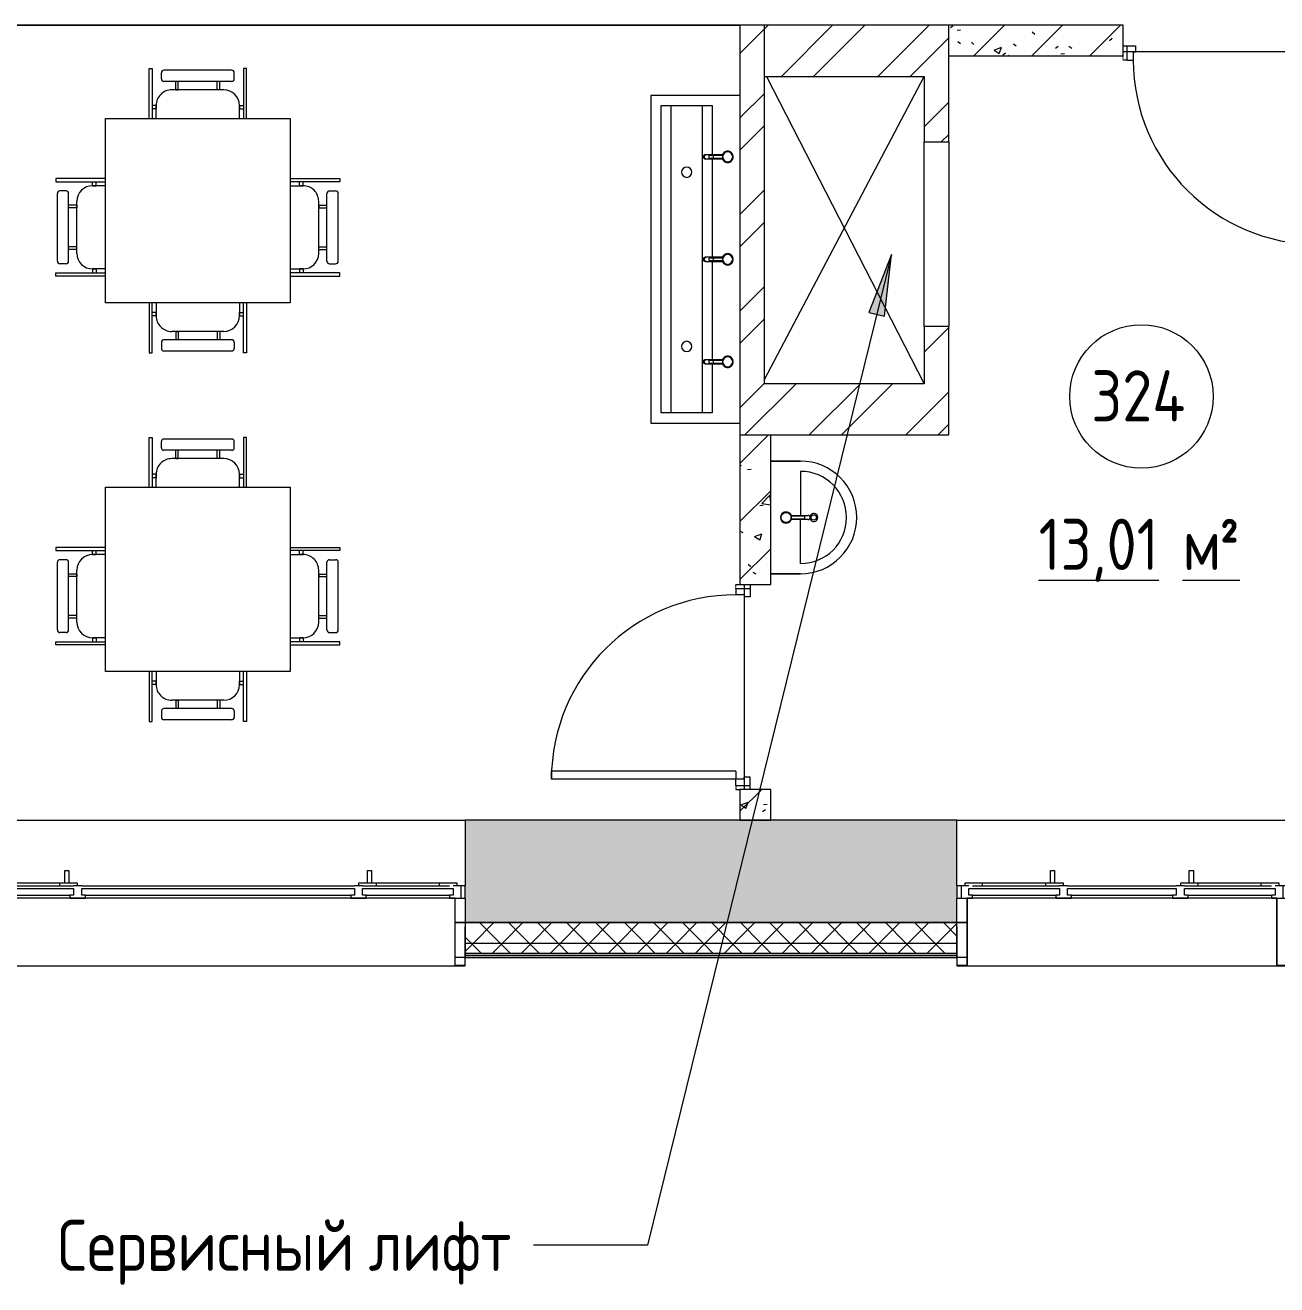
# Model space of a CAD drawing. Header units: millimetres. Extents: x -515342 to 330399, y -224905 to 507333.
# Drawn here: x -297186 to -291080, y 258978 to 265125 of the extents above; entities that cross this region are included whole.
import ezdxf

# ---------------------------------------------------------------- set-up
doc = ezdxf.new("R2010")
doc.units = ezdxf.units.MM
doc.linetypes.add('ASVP_Невидимые', pattern=[5, 3, -2])
doc.linetypes.add('ASVP_Штриховая_ш3 п1_5', pattern=[4.5, 3, -1.5])
doc.layers.get('0').update_dxf_attribs({"lineweight": 0})
for name, color, linetype, lineweight in [('_ Окна', 7, 'Continuous', 0), ('Аннотация', 7, 'Continuous', 0), ('Витраж', 7, 'Continuous', 0), ('Двери', 7, 'Continuous', 0), ('Линии', 7, 'Continuous', 0), ('Линии разделители', 7, 'ASVP_Штриховая_ш3 п1_5', 0), ('Марки помещений', 7, 'Continuous', 0), ('Мебель', 7, 'Continuous', 0), ('Окна', 7, 'Continuous', 0), ('Перекрытие', 7, 'Continuous', 0), ('Сантехника', 7, 'Continuous', 0), ('Стены внутренние', 7, 'Continuous', 0), ('Стены наружные', 7, 'Continuous', 0), ('Стены несущие', 7, 'Continuous', 0), ('Стены отделка', 7, 'Continuous', 0), ('Стены перегородки', 7, 'Continuous', 0), ('Стены штриховка', 7, 'Continuous', 0)]:
    doc.layers.add(name, color=color, linetype=linetype, lineweight=lineweight)
doc.styles.add('GOST Common_1', font='', dxfattribs={"width": 0.9, "height": 250})
doc.styles.add('GOST Common_2', font='', dxfattribs={"width": 0.9, "height": 250})
doc.styles.get('GOST Common_1').set_extended_font_data('GOST Common')
doc.styles.get('GOST Common_2').set_extended_font_data('GOST Common')
pattern_1 = [(45, (0, 0), (-70.71068, 70.71068), []), (135, (0, 0), (-70.71068, -70.71068), [])]
pattern_2 = [(45, (-375064.64, 258270.41), (-141.42136, 141.42136), [])]
pattern_3 = [(50, (-375064.64, 258270.4), (364.3679, -31.8783), [38.1, -419.1]), (355, (-375064.64, 258270.4), (-70.4859, 382.1133), [30.48, -335.28]), (100.451, (-375034.27, 258267.76), (293.885, 350.2334), [32.38, -356.18]), (46.184, (-375064.64, 258372), (542.1585, -84.0858), [57.15, -628.65]), (96.636, (-375019.46, 258365), (474.805, 494.8554), [48.57, -534.27]), (351.184, (-375064.64, 258372), (474.8102, 494.85), [45.72, -502.92]), (21, (-375013.84, 258346.6), (303.2285, -204.5305), [38.1, -419.1]), (326, (-375013.84, 258346.6), (123.6039, 368.376), [30.48, -335.28]), (71.451, (-374988.57, 258329.57), (426.8341, 163.8427), [32.38, -356.18]), (37.5, (-375064.64, 258270.41), (6.17665, 169.11015), [16.764, -314.452, 16.764, -323.596, -336.55]), (37.5, (-375064.64, 258270.41), (6.17665, 169.11015), [-671.576, 16.764, -319.786]), (7.5, (-375064.64, 258270.41), (133.63888, 200.3615), [16.764, -177.292, 16.764, -306.832, -128.27]), (7.5, (-375064.64, 258270.41), (133.63888, 200.3615), [-517.652, 16.764, -111.506]), (327.5, (-375177.92, 258270.41), (271.18182, -11.45836), [16.764, -110.236, 16.764, -379.476, -525.78]), (327.5, (-375177.92, 258270.41), (271.18182, -11.45836), [-523.24, 16.764, -509.016]), (317.5, (-375228.72, 258270.41), (296.2585, 50.85285), [16.764, -148.336, 16.764, -246.38, -373.38]), (317.5, (-375228.72, 258270.41), (296.2585, 50.85285), [-428.244, 16.764, -356.616])]
pattern_4 = [(45, (-375064.64, 258270.4), (-235.7317, 235.7317), []), (45, (-374907.48, 258270.4), (-235.7317, 235.7317), [])]

# ---------------------------------------------------------------- blocks, each defined once
blk = doc.blocks.new('Окно_ПВХ_3Створки_1Фрамуга-верх - АР_Окно_ОП_1820_h_х1570_3ст2фр-в-V3-О_АР_П_3__6_750_План 3 этажа')
at = {"layer": '_ Окна'}
for p, q in [((-729, 130), (-805, 130)), ((-805, 130), (-805, 70)), ((-785, 70), (-785, 130)), ((-729, 116), (-729, 130)), ((-247, 130), (-323, 130)), ((-323, 130), (-323, 116)), ((-247, 116), (-247, 130)), ((323, 130), (247, 130)), ((247, 130), (247, 116)), ((323, 116), (323, 130)), ((729, 130), (729, 116)), ((805, 130), (729, 130)), ((785, 70), (785, 130)), ((805, 70), (805, 130)), ((-805, 70), (-747, 70)), ((-765, 56), (-765, 70)), ((-747, 84), (-747, 116)), ((-747, 116), (-729, 116)), ((-305, 84), (-747, 84)), ((-323, 116), (-729, 116)), ((-680, 70), (-680, 56)), ((-372, 70), (-372, 56)), ((-323, 116), (-305, 116)), ((-305, 116), (-305, 84)), ((-305, 70), (-265, 70)), ((-287, 70), (-287, 56)), ((-265, 84), (-265, 116)), ((-265, 116), (-247, 116)), ((265, 84), (-265, 84)), ((247, 116), (-247, 116)), ((247, 116), (265, 116)), ((265, 116), (265, 84)), ((265, 70), (305, 70)), ((287, 56), (287, 70)), ((305, 84), (305, 116)), ((305, 116), (323, 116)), ((747, 84), (305, 84)), ((729, 116), (323, 116)), ((372, 70), (372, 56)), ((680, 70), (680, 56)), ((729, 116), (747, 116)), ((747, 116), (747, 84)), ((747, 70), (805, 70)), ((765, 70), (765, 56)), ((-680, 56), (-765, 56)), ((-287, 56), (-372, 56)), ((372, 56), (287, 56)), ((765, 56), (680, 56))]:
    blk.add_line(p, q, dxfattribs=at)
at = {"layer": 'Окна'}
for p, q in [((-729, 130), (-323, 130)), ((-247, 130), (247, 130)), ((323, 130), (729, 130)), ((-305, 70), (-729, 70)), ((265, 70), (-265, 70)), ((729, 70), (305, 70)), ((-372, 56), (-680, 56)), ((-348.5, -4), (-348.5, 56)), ((-328.5, 56), (-328.5, -4)), ((328.5, -4), (328.5, 56)), ((348.5, 56), (348.5, -4)), ((680, 56), (372, 56)), ((-328.5, -4), (-348.5, -4)), ((348.5, -4), (328.5, -4))]:
    blk.add_line(p, q, dxfattribs=at)
blk = doc.blocks.new('Окно_ПВХ_3Створки_1Фрамуга-верх - АР_Окно_ОП_1820_h_х2370_3ст2фр-в-9695517-О_АР_П_3__6_750_План 3 этажа')
at = {"layer": '_ Окна'}
for p, q in [((-1129, 130), (-1205, 130)), ((-1205, 130), (-1205, 70)), ((-1185, 70), (-1185, 130)), ((-1129, 116), (-1129, 130)), ((-647, 130), (-723, 130)), ((-723, 130), (-723, 116)), ((-647, 116), (-647, 130)), ((723, 130), (647, 130)), ((647, 130), (647, 116)), ((723, 116), (723, 130)), ((1129, 130), (1129, 116)), ((1205, 130), (1129, 130)), ((1185, 70), (1185, 130)), ((1205, 70), (1205, 130)), ((-1205, 70), (-1147, 70)), ((-1165, 56), (-1165, 70)), ((-1147, 84), (-1147, 116)), ((-1147, 116), (-1129, 116)), ((-705, 84), (-1147, 84)), ((-723, 116), (-1129, 116)), ((-1080, 70), (-1080, 56)), ((-772, 70), (-772, 56)), ((-723, 116), (-705, 116)), ((-705, 116), (-705, 84)), ((-705, 70), (-665, 70)), ((-687, 70), (-687, 56)), ((-665, 84), (-665, 116)), ((-665, 116), (-647, 116)), ((665, 84), (-665, 84)), ((647, 116), (-647, 116)), ((647, 116), (665, 116)), ((665, 116), (665, 84)), ((665, 70), (705, 70)), ((687, 56), (687, 70)), ((705, 84), (705, 116)), ((705, 116), (723, 116)), ((1147, 84), (705, 84)), ((1129, 116), (723, 116)), ((772, 70), (772, 56)), ((1080, 70), (1080, 56)), ((1129, 116), (1147, 116)), ((1147, 116), (1147, 84)), ((1147, 70), (1205, 70)), ((1165, 70), (1165, 56)), ((-1080, 56), (-1165, 56)), ((-687, 56), (-772, 56)), ((772, 56), (687, 56)), ((1165, 56), (1080, 56))]:
    blk.add_line(p, q, dxfattribs=at)
at = {"layer": 'Окна'}
for p, q in [((-1129, 130), (-723, 130)), ((-647, 130), (647, 130)), ((723, 130), (1129, 130)), ((-705, 70), (-1129, 70)), ((665, 70), (-665, 70)), ((1129, 70), (705, 70)), ((-772, 56), (-1080, 56)), ((-748.5, -4), (-748.5, 56)), ((-728.5, 56), (-728.5, -4)), ((728.5, -4), (728.5, 56)), ((748.5, 56), (748.5, -4)), ((1080, 56), (772, 56)), ((-728.5, -4), (-748.5, -4)), ((748.5, -4), (728.5, -4))]:
    blk.add_line(p, q, dxfattribs=at)
blk = doc.blocks.new('Прямоугольный импост - АР_Откос_Металлический_50х330 Белый Левый-V16-О_АР_П_3__6_750_План 3 этажа')
at = {"layer": 'Витраж'}
for p, q in [((83984.6, 2594.9), (82474.6, 2594.9)), ((82474.6, 2264.9), (83984.6, 2264.9))]:
    blk.add_line(p, q, dxfattribs=at)
blk = doc.blocks.new('Прямоугольный импост - АР_Откос_Металлический_50х330 Белый Правый-V17-О_АР_П_3__6_750_План 3 этажа')
at = {"layer": 'Витраж', "lineweight": 18}
for p, q in [((-50, -40), (-50, 290)), ((-50, 290), (-49, 290)), ((-49, 290), (-49, -39)), ((-1, -39), (-1, 150)), ((-1, 150), (0, 150)), ((0, 150), (0, -40)), ((0, -40), (-50, -40)), ((-49, -39), (-1, -39))]:
    blk.add_line(p, q, dxfattribs=at)
blk = doc.blocks.new('Прямоугольный импост - АР_Откос_Металлический_50х330 Белый Левый-V18-О_АР_П_3__6_750_План 3 этажа')
at = {"layer": 'Витраж', "lineweight": 18}
for p, q in [((-50, 290), (-50, -40)), ((-49, 290), (-50, 290)), ((-49, -39), (-49, 290)), ((0, 150), (-1, 150)), ((-1, 150), (-1, -39)), ((0, -40), (0, 150)), ((-50, -40), (0, -40)), ((-1, -39), (-49, -39))]:
    blk.add_line(p, q, dxfattribs=at)
blk = doc.blocks.new('Прямоугольный импост - АР_Откос_Металлический_50х330 Белый Левый-V19-О_АР_П_3__6_750_План 3 этажа')
at = {"layer": 'Витраж'}
for p, q in [((79974.6, 2594.9), (77664.6, 2594.9)), ((77664.6, 2264.9), (79974.6, 2264.9))]:
    blk.add_line(p, q, dxfattribs=at)
blk = doc.blocks.new('СД_Люблино_Фасады_rvt-1-О_АР_П_3__6_750_План 3 этажа')
at = {"layer": 'Стены внутренние'}
h = blk.add_hatch(dxfattribs=at)
h.set_pattern_fill('FP_1', color=256, style=0, pattern_type=2)
h.set_pattern_definition([(45, (0, 0), (-224.5064, 224.5064), []), (45, (224.5, 0), (-224.5064, 224.5064), [396.875, -79.375, 3.353, -76.022])])
h.paths.add_polyline_path([(85325, 2475), (85325, 2975), (84034.6, 2975), (84034.6, 2475), (84354.2, 2475)])
h.paths.add_polyline_path([(82424.6, 2475), (82424.6, 2975), (80024.6, 2975), (80024.6, 2475), (82310.6, 2475)])
h.paths.add_polyline_path([(77614.6, 2475), (77614.6, 2975), (76428.8, 2975), (76428.8, 2475), (77457.1, 2475)])
h.paths.add_polyline_path([(73880.8, 2475), (74018.8, 2475), (74018.8, 2975), (71654.3, 2975), (71654.3, 2475), (73625.3, 2475)])
h.paths.add_polyline_path([(70044.3, 2475), (70044.3, 2975), (68833.2, 2975), (68833.2, 2475), (69547.1, 2475)])
h.paths.add_polyline_path([(67223.2, 2475), (67223.2, 2975), (66055, 2975), (66055, 2475), (66983.7, 2475)])
h.paths.add_polyline_path([(64445, 2475), (64445, 2975), (63279.5, 2975), (63279.5, 2475), (64429.2, 2475)])
h.paths.add_polyline_path([(61669.5, 2475), (61669.5, 2975), (59270, 2975), (59270, 2475), (61619.2, 2475)])
h.paths.add_polyline_path([(56860, 2475), (56860, 2975), (55705, 2975), (55705, 2475), (56765.7, 2475)])
h.paths.add_polyline_path([(53295, 2475), (53295, 2975), (52107.5, 2975), (52107.5, 2475), (53189.4, 2475)])
h.paths.add_polyline_path([(49697.5, 2475), (49697.5, 2975), (48505, 2975), (48505, 2475), (49613.1, 2475)])
h.paths.add_polyline_path([(46036.8, 2475), (46095, 2475), (46095, 2975), (44880, 2975), (44880, 2475), (45525.9, 2475)])
h.paths.add_polyline_path([(42470, 2475), (42470, 2975), (40100.1, 2975), (40100.1, 2475), (42460.5, 2475)])
h.paths.add_polyline_path([(38490.1, 2475), (38490.1, 2975), (37284.2, 2975), (37284.2, 2475), (38373.4, 2475)])
h.paths.add_polyline_path([(35563.4, 2475), (35674.2, 2475), (35674.2, 2975), (34486.9, 2975), (34486.9, 2475), (35308, 2475)])
h.paths.add_polyline_path([(32753.5, 2475), (32876.9, 2475), (32876.9, 2975), (31722.6, 2975), (31722.6, 2475), (32242.6, 2475)])
h.paths.add_polyline_path([(29943.5, 2475), (30112.6, 2475), (30112.6, 2975), (27685.9, 2975), (27685.9, 2475), (29688.1, 2475)])
h.paths.add_polyline_path([(25275.9, 2475), (25275.9, 2975), (24073.4, 2975), (24073.4, 2475), (25090, 2475)])
h.paths.add_polyline_path([(21663.4, 2475), (21663.4, 2975), (19290.9, 2975), (19290.9, 2475), (21513.7, 2475)])
h.paths.add_polyline_path([(17680.9, 2475), (17680.9, 2975), (16335, 2975), (16335, 2475), (17426.5, 2475)])
at = {"layer": 'Стены наружные'}
h = blk.add_hatch(dxfattribs=at)
h.set_pattern_fill('FP_5', color=256, style=0, pattern_type=2)
h.set_pattern_definition(pattern_1)
h.paths.add_polyline_path([(85225, 2374.9), (85225, 2474.9), (84034.6, 2474.9), (84034.6, 2374.9), (85175, 2374.9)])
h.paths.add_polyline_path([(82310.6, 2374.9), (82424.6, 2374.9), (82424.6, 2474.9), (80024.6, 2474.9), (80024.6, 2374.9), (81288.8, 2374.9)])
h = blk.add_hatch(dxfattribs=at)
h.set_pattern_fill('FP_5', color=256, style=0, pattern_type=2)
h.set_pattern_definition(pattern_1)
h.paths.add_polyline_path([(85165, 2324.9), (85175, 2324.9), (85175, 2374.9), (84034.6, 2374.9), (84034.6, 2324.9), (85155, 2324.9)])
h.paths.add_polyline_path([(82310.6, 2324.9), (82424.6, 2324.9), (82424.6, 2374.9), (80024.6, 2374.9), (80024.6, 2324.9), (81288.8, 2324.9)])
at = {"layer": 'Стены внутренние'}
for p, q in [((77614.6, 2975), (80024.6, 2975)), ((82424.6, 2975), (84034.6, 2975)), ((80024.6, 2475), (79975.6, 2475)), ((82473.6, 2475), (82424.6, 2475)), ((80023.8, 2304.9), (79975.5, 2304.9)), ((82473.7, 2304.9), (82425.4, 2304.9))]:
    blk.add_line(p, q, dxfattribs=at)
at = {"layer": 'Стены наружные'}
for p, q in [((79975.6, 2474.9), (80024.6, 2474.9)), ((82424.6, 2474.9), (82473.6, 2474.9))]:
    blk.add_line(p, q, dxfattribs=at)
at = {"layer": 'Стены несущие'}
for p, q in [((82424.6, 2975), (80024.6, 2975)), ((80024.6, 2975), (80024.6, 2655)), ((82424.6, 2655), (82424.6, 2975)), ((80024.6, 2595), (80024.6, 2475)), ((82424.6, 2475), (82424.6, 2595)), ((80024.6, 2475), (82424.6, 2475))]:
    blk.add_line(p, q, dxfattribs=at)
at = {"layer": 'Стены отделка', "lineweight": 9}
for p, q in [((82424.6, 2474.9), (80024.6, 2474.9)), ((80024.6, 2474.9), (80024.6, 2374.9)), ((82424.6, 2374.9), (82424.6, 2474.9)), ((80024.6, 2374.9), (80024.6, 2324.9)), ((82424.6, 2324.9), (82424.6, 2374.9)), ((80024.6, 2324.9), (80024.6, 2314.9)), ((80024.6, 2314.9), (80024.6, 2304.9)), ((80024.6, 2304.9), (82424.6, 2304.9)), ((82424.6, 2314.9), (82424.6, 2324.9)), ((82424.6, 2304.9), (82424.6, 2314.9))]:
    blk.add_line(p, q, dxfattribs=at)
at = {"layer": 'Стены штриховка'}
for p, q in [((80024.6, 2374.9), (82424.6, 2374.9)), ((80024.6, 2324.9), (82424.6, 2324.9)), ((82424.6, 2324.9), (80024.6, 2324.9)), ((80024.6, 2314.9), (82424.6, 2314.9))]:
    blk.add_line(p, q, dxfattribs=at)
at = {"layer": 'Витраж', "lineweight": 9}
for name, p in [('Прямоугольный импост - АР_Откос_Металлический_50х330 Белый Левый-V19-О_АР_П_3__6_750_План 3 этажа', (0, 0)), ('Прямоугольный импост - АР_Откос_Металлический_50х330 Белый Левый-V18-О_АР_П_3__6_750_План 3 этажа', (80024.6, 2304.9)), ('Прямоугольный импост - АР_Откос_Металлический_50х330 Белый Левый-V16-О_АР_П_3__6_750_План 3 этажа', (0, 0)), ('Прямоугольный импост - АР_Откос_Металлический_50х330 Белый Левый-V18-О_АР_П_3__6_750_План 3 этажа', (84034.6, 2304.9))]:
    blk.add_blockref(name, p, dxfattribs=at)
at = {"layer": 'Витраж', "lineweight": 9, "extrusion": (0, 0, -1)}
blk.add_blockref('Прямоугольный импост - АР_Откос_Металлический_50х330 Белый Правый-V17-О_АР_П_3__6_750_План 3 этажа', (-82424.6, 2304.9), dxfattribs=at)
at = {"layer": 'Окна', "lineweight": 9, "rotation": 180}
for name, p in [('Окно_ПВХ_3Створки_1Фрамуга-верх - АР_Окно_ОП_1820_h_х2370_3ст2фр-в-9695517-О_АР_П_3__6_750_План 3 этажа', (78819.6, 2725)), ('Окно_ПВХ_3Створки_1Фрамуга-верх - АР_Окно_ОП_1820_h_х1570_3ст2фр-в-V3-О_АР_П_3__6_750_План 3 этажа', (83229.6, 2725))]:
    blk.add_blockref(name, p, dxfattribs=at)
blk = doc.blocks.new('Стол-Прямоугольный - 900х900 мм-8752863-О_АР_П_3__6_750_План 3 этажа')
at = {"layer": 'Мебель'}
for p, q in [((-450, 450), (450, 450)), ((-450, -450), (-450, 450)), ((450, 450), (450, -450)), ((450, -450), (-450, -450))]:
    blk.add_line(p, q, dxfattribs=at)
blk = doc.blocks.new('Стул-Штабель - Стул-Штабель-8767036-О_АР_П_3__6_750_План 3 этажа')
at = {"layer": 'Мебель'}
for p, q in [((-416.6, -108.9), (-416.6, 134.5)), ((-416.6, 134.5), (-401.3, 134.5)), ((-401.3, 134.5), (-401.3, -108.9)), ((-344.1, 126.3), (-13.9, 126.3)), ((43.2, 134.5), (43.2, -108.9)), ((58.6, 134.5), (43.2, 134.5)), ((58.6, -108.9), (58.6, 134.5)), ((-356.8, 84.1), (-356.8, 113.6)), ((-344.1, 71.4), (-13.9, 71.4)), ((-286.9, 30.8), (-286.9, 71.4)), ((-274.2, 30.8), (-274.2, 71.4)), ((-83.8, 30.8), (-83.8, 71.4)), ((-71.1, 30.8), (-71.1, 71.4)), ((-1.2, 84.1), (-1.2, 113.6)), ((-306, 30.8), (-52, 30.8)), ((-286.9, 30.8), (-274.2, 30.8)), ((-71.1, 30.8), (-83.8, 30.8)), ((-401.3, -45.4), (-401.3, -62.4)), ((-382.2, -45.4), (-401.3, -45.4)), ((-382.2, -45.4), (-382.2, -62.4)), ((-382.2, -108.9), (-382.2, -45.4)), ((24.2, -45.4), (24.2, -62.4)), ((24.2, -45.4), (43.2, -45.4)), ((24.2, -108.9), (24.2, -45.4)), ((43.2, -45.4), (43.2, -62.4)), ((-382.2, -62.4), (-401.3, -62.4)), ((24.2, -62.4), (43.2, -62.4))]:
    blk.add_line(p, q, dxfattribs=at)
for centre, radius, start, end in [((-344.1, 113.6), 12.7, 90, 180), ((-13.9, 113.6), 12.7, 360, 90), ((-344.1, 84.1), 12.7, 180, 270), ((-13.9, 84.1), 12.7, 270, 0), ((-306, -45.4), 76.2, 90, 180), ((-52, -45.4), 76.2, 360, 90)]:
    blk.add_arc(centre, radius, start, end, dxfattribs=at)
blk = doc.blocks.new('Стул-Штабель - Стул-Штабель-8766705-О_АР_П_3__6_750_План 3 этажа')
at = {"layer": 'Мебель'}
for p, q in [((-416.6, 108.9), (-416.6, -134.5)), ((-401.3, -134.5), (-401.3, 108.9)), ((-401.3, 45.4), (-401.3, 62.4)), ((-382.2, 62.4), (-401.3, 62.4)), ((-382.2, 108.9), (-382.2, 45.4)), ((-382.2, 45.4), (-382.2, 62.4)), ((24.2, 108.9), (24.2, 45.4)), ((24.2, 62.4), (43.2, 62.4)), ((24.2, 45.4), (24.2, 62.4)), ((43.2, -134.5), (43.2, 108.9)), ((43.2, 45.4), (43.2, 62.4)), ((58.6, 108.9), (58.6, -134.5)), ((-382.2, 45.4), (-401.3, 45.4)), ((24.2, 45.4), (43.2, 45.4)), ((-306, -30.8), (-52, -30.8)), ((-286.9, -30.8), (-286.9, -71.4)), ((-286.9, -30.8), (-274.2, -30.8)), ((-274.2, -30.8), (-274.2, -71.4)), ((-83.8, -30.8), (-83.8, -71.4)), ((-71.1, -30.8), (-83.8, -30.8)), ((-71.1, -30.8), (-71.1, -71.4)), ((-356.8, -84.1), (-356.8, -113.6)), ((-344.1, -71.4), (-13.9, -71.4)), ((-1.2, -84.1), (-1.2, -113.6)), ((-416.6, -134.5), (-401.3, -134.5)), ((-344.1, -126.3), (-13.9, -126.3)), ((58.6, -134.5), (43.2, -134.5))]:
    blk.add_line(p, q, dxfattribs=at)
for centre, radius, start, end in [((-306, 45.4), 76.2, 180, 270), ((-52, 45.4), 76.2, 270, 0), ((-344.1, -84.1), 12.7, 90, 180), ((-344.1, -113.6), 12.7, 180, 270), ((-13.9, -84.1), 12.7, 360, 90), ((-13.9, -113.6), 12.7, 270, 0)]:
    blk.add_arc(centre, radius, start, end, dxfattribs=at)
blk = doc.blocks.new('Стул-Штабель - Стул-Штабель-V2-О_АР_П_3__6_750_План 3 этажа')
at = {"layer": 'Мебель'}
for p, q in [((-416.6, -108.9), (-416.6, 134.5)), ((-416.6, 134.5), (-401.3, 134.5)), ((-401.3, 134.5), (-401.3, -108.9)), ((-344.1, 126.3), (-13.9, 126.3)), ((43.2, 134.5), (43.2, -108.9)), ((58.6, 134.5), (43.2, 134.5)), ((58.6, -108.9), (58.6, 134.5)), ((-356.8, 84.1), (-356.8, 113.6)), ((-344.1, 71.4), (-13.9, 71.4)), ((-286.9, 30.8), (-286.9, 71.4)), ((-274.2, 30.8), (-274.2, 71.4)), ((-83.8, 30.8), (-83.8, 71.4)), ((-71.1, 30.8), (-71.1, 71.4)), ((-1.2, 84.1), (-1.2, 113.6)), ((-306, 30.8), (-52, 30.8)), ((-286.9, 30.8), (-274.2, 30.8)), ((-71.1, 30.8), (-83.8, 30.8)), ((-401.3, -45.4), (-401.3, -62.4)), ((-382.2, -45.4), (-401.3, -45.4)), ((-382.2, -45.4), (-382.2, -62.4)), ((-382.2, -108.9), (-382.2, -45.4)), ((24.2, -45.4), (24.2, -62.4)), ((24.2, -45.4), (43.2, -45.4)), ((24.2, -108.9), (24.2, -45.4)), ((43.2, -45.4), (43.2, -62.4)), ((-382.2, -62.4), (-401.3, -62.4)), ((24.2, -62.4), (43.2, -62.4))]:
    blk.add_line(p, q, dxfattribs=at)
for centre, radius, start, end in [((-344.1, 113.6), 12.7, 90, 180), ((-13.9, 113.6), 12.7, 360, 90), ((-344.1, 84.1), 12.7, 180, 270), ((-13.9, 84.1), 12.7, 270, 0), ((-306, -45.4), 76.2, 90, 180), ((-52, -45.4), 76.2, 360, 90)]:
    blk.add_arc(centre, radius, start, end, dxfattribs=at)
blk = doc.blocks.new('Стул-Штабель - Стул-Штабель-V1-О_АР_П_3__6_750_План 3 этажа')
at = {"layer": 'Мебель'}
for p, q in [((-416.6, 108.9), (-416.6, -134.5)), ((-401.3, -134.5), (-401.3, 108.9)), ((-401.3, 45.4), (-401.3, 62.4)), ((-382.2, 62.4), (-401.3, 62.4)), ((-382.2, 108.9), (-382.2, 45.4)), ((-382.2, 45.4), (-382.2, 62.4)), ((24.2, 108.9), (24.2, 45.4)), ((24.2, 62.4), (43.2, 62.4)), ((24.2, 45.4), (24.2, 62.4)), ((43.2, -134.5), (43.2, 108.9)), ((43.2, 45.4), (43.2, 62.4)), ((58.6, 108.9), (58.6, -134.5)), ((-382.2, 45.4), (-401.3, 45.4)), ((24.2, 45.4), (43.2, 45.4)), ((-306, -30.8), (-52, -30.8)), ((-286.9, -30.8), (-286.9, -71.4)), ((-286.9, -30.8), (-274.2, -30.8)), ((-274.2, -30.8), (-274.2, -71.4)), ((-83.8, -30.8), (-83.8, -71.4)), ((-71.1, -30.8), (-83.8, -30.8)), ((-71.1, -30.8), (-71.1, -71.4)), ((-356.8, -84.1), (-356.8, -113.6)), ((-344.1, -71.4), (-13.9, -71.4)), ((-1.2, -84.1), (-1.2, -113.6)), ((-416.6, -134.5), (-401.3, -134.5)), ((-344.1, -126.3), (-13.9, -126.3)), ((58.6, -134.5), (43.2, -134.5))]:
    blk.add_line(p, q, dxfattribs=at)
for centre, radius, start, end in [((-306, 45.4), 76.2, 180, 270), ((-52, 45.4), 76.2, 270, 0), ((-344.1, -84.1), 12.7, 90, 180), ((-344.1, -113.6), 12.7, 180, 270), ((-13.9, -84.1), 12.7, 360, 90), ((-13.9, -113.6), 12.7, 270, 0)]:
    blk.add_arc(centre, radius, start, end, dxfattribs=at)
blk = doc.blocks.new('Дверь_Деревянная_1 полотно - АР_Дверь_Межкомнатная_900х2000h_полотно__Г_Пр-9141869-О_АР_П_3__6_750_План 3 этажа')
at = {"layer": 'Двери', "lineweight": 18}
for p, q in [((-450, 95), (-450, 995)), ((-450, 995), (-410, 995)), ((-410, 95), (-410, 995)), ((-480, 95), (-450, 95)), ((-480, 95), (-480, 25)), ((-450, 55), (-450, 95)), ((-410, 95), (-450, 95)), ((480, 95), (450, 95)), ((450, 55), (450, 95)), ((480, 95), (480, 25)), ((-480, 25), (-440, 25)), ((-450, 55), (-440, 55)), ((-440, 25), (-440, 55)), ((450, 55), (440, 55)), ((440, 25), (440, 55)), ((480, 25), (440, 25))]:
    blk.add_line(p, q, dxfattribs=at)
at = {"layer": 'Двери', "linetype": 'ASVP_Невидимые', "lineweight": 18}
for p, q in [((-500, 95), (-500, 75)), ((-480, 95), (-500, 95)), ((480, 95), (500, 95)), ((500, 95), (500, 75)), ((-500, 25), (-480, 25)), ((500, 25), (480, 25))]:
    blk.add_line(p, q, dxfattribs=at)
at = {"layer": 'Двери', "lineweight": 18}
blk.add_arc((-450, 95), 900, 0, 90, dxfattribs=at)
blk = doc.blocks.new('2D_Раковина - АР_Сантехнические приборы_Раковина 550х420-8920611-О_АР_П_3__6_750_План 3 этажа')
at = {"layer": 'Сантехника'}
for p, q in [((-119.1, 175.6), (-119.1, 256.9)), ((-99.1, 256.9), (-99.1, 175.6)), ((-384.1, 220), (-384.1, 75)), ((-384.1, 75), (-384.1, 220)), ((-334.1, 220), (-119.1, 220)), ((-115.1, 241), (-115.1, 174.6)), ((-103.1, 241), (-115.1, 241)), ((-103.1, 174.6), (-103.1, 241)), ((115.9, 220), (-99.1, 220)), ((165.9, 75), (165.9, 220)), ((165.9, 220), (165.9, 75))]:
    blk.add_line(p, q, dxfattribs=at)
for centre, radius in [((-109.1, 285), 13.3), ((-109.1, 150), 24.5)]:
    blk.add_circle(centre, radius, dxfattribs=at)
for centre, radius, start, end in [((-109.1, 220), 275, 360, 180), ((-109.1, 220), 275, 360, 180), ((-109.1, 220), 225, 0, 180), ((-109.1, 285), 20, 284.14377, 255.85623), ((-109.1, 256.9), 10, 0, 180), ((-109.1, 150), 27.5, 102.60426, 77.39774), ((-109.1, 150), 25.3, 76.29328, 103.7089)]:
    blk.add_arc(centre, radius, start, end, dxfattribs=at)
blk = doc.blocks.new('АР_Раковина коллективная - АР_Раковина коллективная 2-9486707-О_АР_П_3__6_750_План 3 этажа')
at = {"layer": 'Сантехника'}
for p, q in [((81365, 6512.3), (80930.8, 6512.3)), ((80930.8, 6512.3), (80930.8, 4912.3)), ((80980.8, 4962.3), (80980.8, 6462.3)), ((80980.8, 6462.3), (81230.8, 6462.3)), ((81030.8, 4962.3), (81030.8, 6462.3)), ((81180.8, 6462.3), (81180.8, 4962.3)), ((81230.8, 6462.3), (81230.8, 6222.3)), ((81230.8, 6202.4), (81230.8, 5722.3)), ((81230.8, 5702.4), (81230.8, 5222.3)), ((81230.8, 5202.4), (81230.8, 4962.3)), ((81230.8, 4962.3), (80980.8, 4962.3)), ((80930.8, 4912.3), (81365, 4912.3))]:
    blk.add_line(p, q, dxfattribs=at)
for centre, start, end in [((81105.8, 6137.3), 90, 270), ((81105.8, 6137.3), 270, 90), ((81105.8, 5287.3), 90, 270), ((81105.8, 5287.3), 270, 90)]:
    blk.add_arc(centre, 25, start, end, dxfattribs=at)
blk = doc.blocks.new('АР_Смеситель для коллективной раковины_ГОСТ25809-96 - АР_Смеситель_Для умывальника_Однорукояточный-8292415-О_АР_П_3__6_750_План 3 этажа')
at = {"layer": 'Сантехника'}
for p, q in [((81199.7, 5222.3), (81195.8, 5222.3)), ((81195.8, 5202.3), (81199.7, 5202.3)), ((81222.4, 5222.3), (81199.7, 5222.3)), ((81199.7, 5202.3), (81222.4, 5202.3)), ((81235.5, 5218.3), (81214.8, 5218.3)), ((81214.8, 5217.3), (81214.8, 5218.3)), ((81214.8, 5218.3), (81214.8, 5217.3)), ((81214.8, 5207.3), (81214.8, 5217.3)), ((81214.8, 5207.3), (81214.8, 5206.3)), ((81214.8, 5206.3), (81214.8, 5207.3)), ((81214.8, 5206.3), (81235.5, 5206.3)), ((81280.6, 5222.3), (81222.4, 5222.3)), ((81222.4, 5202.3), (81280.6, 5202.3)), ((81281.2, 5218.3), (81235.5, 5218.3)), ((81235.5, 5206.3), (81281.2, 5206.3)), ((81235.6, 5217.3), (81235.6, 5207.3))]:
    blk.add_line(p, q, dxfattribs=at)
for radius, start, end in [(27.5, 90, 168.92236), (27.5, 135, 168.02326), (24.5, 90, 270), (27.5, 113.3122, 126.68809), (27.5, 90, 108.02305), (27.5, 71.97695, 90), (27.5, 270, 90), (24.5, 270, 90), (27.5, 53.31191, 66.6878), (27.5, 11.97674, 45), (27.5, 191.0769, 270), (27.5, 191.97737, 225), (24.5, 165, 169.77016), (24.5, 165, 169.77016), (24.5, 190.22984, 195), (24.5, 190.22984, 195), (27.5, 233.31278, 246.68867), (27.5, 251.97766, 270), (27.5, 270, 288.02234), (27.5, 293.31133, 306.68722), (27.5, 315, 348.02263), (27.5, 353.31162, 6.68751)]:
    blk.add_arc((81305.8, 5212.3), radius, start, end, dxfattribs=at)
for start_param, end_param in [(0, 1.570796), (1.570796, 3.141593)]:
    blk.add_ellipse((81195.8, 5212.3), major_axis=(0, 10), ratio=0.965926, start_param=start_param, end_param=end_param, dxfattribs=at)
for points, knots in [([(81192.6, 5212.3), (81192.6, 5213.2), (81192.7, 5214.5), (81193.1, 5216.2), (81193.5, 5217.4), (81194, 5218.3), (81194.4, 5218.9), (81194.8, 5219.6), (81195.4, 5220.3), (81196, 5220.9), (81196.5, 5221.3), (81197, 5221.6), (81197.4, 5221.8), (81197.8, 5222), (81198.3, 5222.2), (81198.7, 5222.3), (81199.2, 5222.3), (81199.5, 5222.3), (81199.7, 5222.3)], [0, 0, 0, 0, 0.0833333, 0.125, 0.1666667, 0.2083333, 0.2291667, 0.25, 0.2916667, 0.3333333, 0.3541667, 0.375, 0.3958333, 0.4166667, 0.4375, 0.4583333, 0.4791667, 0.5, 0.5, 0.5, 0.5]), ([(81199.7, 5202.3), (81199.5, 5202.3), (81199.2, 5202.4), (81198.7, 5202.4), (81198.3, 5202.5), (81197.8, 5202.7), (81197.4, 5202.9), (81197, 5203.1), (81196.5, 5203.4), (81196.1, 5203.7), (81195.7, 5204), (81195.2, 5204.5), (81194.8, 5205.1), (81194.4, 5205.7), (81194, 5206.4), (81193.5, 5207.3), (81193.1, 5208.5), (81192.7, 5210.2), (81192.6, 5211.5), (81192.6, 5212.3)], [0.5, 0.5, 0.5, 0.5, 0.5208333, 0.5416667, 0.5625, 0.5833333, 0.6041667, 0.625, 0.6458333, 0.6666667, 0.6875, 0.7083333, 0.75, 0.7708333, 0.7916667, 0.8333333, 0.875, 0.9166667, 1, 1, 1, 1]), ([(81226.1, 5217.3), (81225.7, 5218.9), (81224.9, 5220.8), (81223.5, 5222.1), (81222.8, 5222.3), (81222.4, 5222.3)], [0.1666667, 0.1666667, 0.1666667, 0.1666667, 0.3333333, 0.4166667, 0.5, 0.5, 0.5, 0.5]), ([(81235.1, 5218.3), (81235.1, 5218.3), (81235.1, 5218.3), (81235.1, 5218.2), (81235, 5218.1), (81235, 5217.8), (81235, 5217.5), (81235, 5217.3)], [0, 0, 0, 0, 0.166667, 0.333333, 0.5, 0.666667, 1, 1, 1, 1]), ([(81235.5, 5206.3), (81235.5, 5206.3), (81235.6, 5206.4), (81235.6, 5206.5), (81235.6, 5206.6), (81235.6, 5206.9), (81235.6, 5207.2), (81235.6, 5207.3)], [0, 0, 0, 0, 0.166667, 0.333333, 0.5, 0.666667, 1, 1, 1, 1]), ([(81282.2, 5219), (81282.2, 5218.9), (81282.2, 5218.8), (81282.1, 5218.4), (81281.9, 5217.8), (81281.8, 5217.2), (81281.7, 5216.9)], [0.77430556, 0.77430556, 0.77430556, 0.77430556, 0.78298611, 0.79166667, 0.82638889, 0.86111111, 0.86111111, 0.86111111, 0.86111111]), ([(81281.7, 5207.8), (81281.8, 5207.6), (81281.9, 5207.1), (81282, 5206.5), (81282.1, 5206.1), (81282.2, 5205.9), (81282.2, 5205.8)], [0.13888889, 0.13888889, 0.13888889, 0.13888889, 0.16666667, 0.19444444, 0.20833333, 0.22222222, 0.22222222, 0.22222222, 0.22222222])]:
    blk.add_open_spline(points, degree=3, knots=knots, dxfattribs=at)
for points in [[(81222.4, 5202.3), (81222.8, 5202.3), (81223.5, 5202.6), (81224.6, 5203.6), (81225.4, 5205.2), (81225.9, 5206.6), (81226.1, 5207.3)], [(81235, 5207.3), (81235, 5207.2), (81235, 5206.8), (81235.1, 5206.4), (81235.1, 5206.3), (81235.1, 5206.3)], [(81235.6, 5217.3), (81235.6, 5217.5), (81235.6, 5217.9), (81235.6, 5218.2), (81235.5, 5218.3), (81235.5, 5218.3)], [(81281.1, 5217.3), (81280.7, 5215.7), (81280.4, 5212.3), (81280.7, 5209), (81281.1, 5207.3)], [(81280.7, 5218.2), (81280.7, 5218.3), (81280.8, 5218.3), (81280.8, 5218.3), (81280.8, 5218.3)], [(81280.8, 5206.3), (81280.8, 5206.3), (81280.8, 5206.4), (81280.7, 5206.4)], [(81281.2, 5218.3), (81281.2, 5218.3), (81281.2, 5218.2), (81281.2, 5218.1), (81281.2, 5217.8), (81281.1, 5217.6), (81281.1, 5217.4), (81281.1, 5217.3)], [(81281.1, 5207.3), (81281.1, 5207.3), (81281.1, 5207.1), (81281.2, 5206.8), (81281.2, 5206.6), (81281.2, 5206.5), (81281.2, 5206.4), (81281.2, 5206.4)]]:
    blk.add_open_spline(points, degree=3, dxfattribs=at)
blk = doc.blocks.new('ASVP_Марка_Помещение_ДваЗначения - Номер Площадь-685795-О_АР_П_3__6_750_План 3 этажа')
at = {"layer": 'Марки помещений'}
blk.add_circle((0, 0), 3.5, dxfattribs=at)

msp = doc.modelspace()

# ---------------------------------------------------------------- hatches: boundary and pattern name
at = {"layer": 'Аннотация'}
msp.add_hatch(color=256, dxfattribs=at).paths.add_polyline_path([(-292960.2889, 264005.8217), (-293070.2884, 263723.9351), (-292993.5826, 263705.0702)])
at = {"layer": 'Стены внутренние'}
h = msp.add_hatch(dxfattribs=at)
h.set_pattern_fill('FP_4', color=256, style=0, pattern_type=2)
h.set_pattern_definition(pattern_4)
h.paths.add_polyline_path([(-293699.6354, 263375.4137), (-293579.6354, 263375.4137), (-293579.6354, 265125.4137), (-293699.6354, 265125.4137), (-293699.6354, 263439.0848)])
h = msp.add_hatch(dxfattribs=at)
h.set_pattern_fill('FP_4', color=256, style=0, pattern_type=2)
h.set_pattern_definition(pattern_4)
h.paths.add_polyline_path([(-292799.6354, 264875.4137), (-292799.6354, 265125.4137), (-293579.6354, 265125.4137), (-293579.6354, 264875.4137)])
h = msp.add_hatch(dxfattribs=at)
h.set_pattern_fill('FP_4', color=256, style=0, pattern_type=2)
h.set_pattern_definition(pattern_4)
h.paths.add_polyline_path([(-292679.6354, 263375.4137), (-292679.6354, 263655.4137), (-292799.6354, 263655.4137), (-292799.6354, 263375.4137), (-292754.0124, 263375.4137)])
h.paths.add_polyline_path([(-292799.6354, 264555.4137), (-292679.6354, 264555.4137), (-292679.6354, 265125.4137), (-292799.6354, 265125.4137), (-292799.6354, 264872.5257)])
h = msp.add_hatch(dxfattribs=at)
h.set_pattern_fill('FP_2', color=256, style=0, pattern_type=2)
h.set_pattern_definition(pattern_2)
h.paths.add_polyline_path([(-289688.6217, 264975.4137), (-289629.6354, 264975.4137), (-289629.6354, 265125.4137), (-290829.6354, 265125.4137), (-290829.6354, 264975.4137)])
h.paths.add_polyline_path([(-291829.6354, 264975.4137), (-291829.6354, 265125.4137), (-292679.6354, 265125.4137), (-292679.6354, 264975.4137)])
h = msp.add_hatch(dxfattribs=at)
h.set_pattern_fill('FP_3', color=256, style=0, pattern_type=2)
h.set_pattern_definition(pattern_3)
h.paths.add_polyline_path([(-289688.6217, 264975.4137), (-289629.6354, 264975.4137), (-289629.6354, 265125.4137), (-290829.6354, 265125.4137), (-290829.6354, 264975.4137)])
h.paths.add_polyline_path([(-291829.6354, 264975.4137), (-291829.6354, 265125.4137), (-292679.6354, 265125.4137), (-292679.6354, 264975.4137)])
h = msp.add_hatch(dxfattribs=at)
h.set_pattern_fill('FP_4', color=256, style=0, pattern_type=2)
h.set_pattern_definition(pattern_4)
h.paths.add_polyline_path([(-292679.6354, 263125.4137), (-292679.6354, 263375.4137), (-293699.6354, 263375.4137), (-293699.6354, 263125.4137), (-292754.0124, 263125.4137)])
h = msp.add_hatch(dxfattribs=at)
h.set_pattern_fill('FP_2', color=256, style=0, pattern_type=2)
h.set_pattern_definition(pattern_2)
h.paths.add_polyline_path([(-293698.8454, 261245.4137), (-293548.8454, 261245.4137), (-293548.8454, 261395.4137), (-293698.8454, 261395.4137), (-293698.8454, 261288.9235)])
h.paths.add_polyline_path([(-293698.8454, 262395.4137), (-293548.8454, 262395.4137), (-293548.8454, 263125.4137), (-293698.8454, 263125.4137), (-293698.8454, 262722.3644)])
h = msp.add_hatch(dxfattribs=at)
h.set_pattern_fill('FP_3', color=256, style=0, pattern_type=2)
h.set_pattern_definition(pattern_3)
h.paths.add_polyline_path([(-293698.8454, 261245.4137), (-293548.8454, 261245.4137), (-293548.8454, 261395.4137), (-293698.8454, 261395.4137), (-293698.8454, 261288.9235)])
h.paths.add_polyline_path([(-293698.8454, 262395.4137), (-293548.8454, 262395.4137), (-293548.8454, 263125.4137), (-293698.8454, 263125.4137), (-293698.8454, 262722.3644)])

# ---------------------------------------------------------------- linework, layer by layer
at = {"layer": 'Аннотация'}
for p, q in [((-292960.2889, 264005.8217), (-294149.447, 259170.6405)), ((-292960.2889, 264005.8217), (-293070.2884, 263723.9351)), ((-292993.5826, 263705.0702), (-292960.2889, 264005.8217)), ((-293070.2884, 263723.9351), (-292993.5826, 263705.0702)), ((-294700.7988, 259170.6405), (-294706.4801, 259170.6405)), ((-294149.447, 259170.6405), (-294700.7988, 259170.6405))]:
    msp.add_line(p, q, dxfattribs=at)
at = {"layer": 'Линии'}
for p, q in [((-293579.6354, 263395.4137), (-292799.6354, 264875.4137)), ((-293569.3722, 264875.4137), (-292799.6354, 263375.4137))]:
    msp.add_line(p, q, dxfattribs=at)
at = {"layer": 'Линии разделители'}
msp.add_line((-293699.6354, 265125.4137), (-302588.0417, 265125.4137), dxfattribs=at)
at = {"layer": 'Перекрытие'}
for p, q in [((-302588.0417, 265125.4137), (-293699.6354, 265125.4137)), ((-290829.6354, 264995.4137), (-291829.6354, 264995.4137)), ((-293678.8454, 262395.4137), (-293678.8454, 261395.4137))]:
    msp.add_line(p, q, dxfattribs=at)
at = {"layer": 'Стены внутренние'}
for p, q in [((-292799.6354, 263655.4137), (-292799.6354, 264555.4137)), ((-292679.6354, 264555.4137), (-292679.6354, 263655.4137))]:
    msp.add_line(p, q, dxfattribs=at)
at = {"layer": 'Стены перегородки'}
for p, q in [((-293579.6354, 265125.4137), (-293699.6354, 265125.4137)), ((-293699.6354, 265125.4137), (-293699.6354, 263125.4137)), ((-291829.6354, 265125.4137), (-293579.6354, 265125.4137)), ((-293579.6354, 263375.4137), (-293579.6354, 265125.4137)), ((-292679.6354, 264555.4137), (-292679.6354, 265125.4137)), ((-291829.6354, 264975.4137), (-291829.6354, 265125.4137)), ((-292679.6354, 264975.4137), (-291829.6354, 264975.4137)), ((-293579.6354, 264875.4137), (-292799.6354, 264875.4137)), ((-292799.6354, 264875.4137), (-292799.6354, 264555.4137)), ((-292799.6354, 264555.4137), (-292679.6354, 264555.4137)), ((-292679.6354, 263655.4137), (-292799.6354, 263655.4137)), ((-292799.6354, 263655.4137), (-292799.6354, 263375.4137)), ((-292679.6354, 263125.4137), (-292679.6354, 263655.4137)), ((-292799.6354, 263375.4137), (-293579.6354, 263375.4137)), ((-293699.6354, 263125.4137), (-292679.6354, 263125.4137)), ((-293698.8454, 263125.4137), (-293698.8454, 262395.4137)), ((-293548.8454, 262395.4137), (-293548.8454, 263125.4137)), ((-293698.8454, 262395.4137), (-293548.8454, 262395.4137)), ((-293698.8454, 261395.4137), (-293698.8454, 261245.4137)), ((-293548.8454, 261395.4137), (-293698.8454, 261395.4137)), ((-293548.8454, 261245.4137), (-293548.8454, 261395.4137)), ((-293698.8454, 261245.4137), (-293548.8454, 261245.4137))]:
    msp.add_line(p, q, dxfattribs=at)

# ---------------------------------------------------------------- block references
msp.add_blockref('СД_Люблино_Фасады_rvt-1-О_АР_П_3__6_750_План 3 этажа', (-375064.6354, 258270.4137))
at = {"layer": 'Двери'}
for p, rotation in [((-291329.6354, 265050.4137), 180), ((-293623.8454, 261895.4137), 90)]:
    msp.add_blockref('Дверь_Деревянная_1 полотно - АР_Дверь_Межкомнатная_900х2000h_полотно__Г_Пр-9141869-О_АР_П_3__6_750_План 3 этажа', p, dxfattribs=dict(at, rotation=rotation))
at = {"layer": 'Марки помещений', "xscale": 99.99999999999993, "yscale": 99.99999999999993, "zscale": 99.99999999999993}
msp.add_blockref('ASVP_Марка_Помещение_ДваЗначения - Номер Площадь-685795-О_АР_П_3__6_750_План 3 этажа', (-291740.0316, 263313.4834), dxfattribs=at)
at = {"layer": 'Мебель'}
for name, p, rotation in [('Стул-Штабель - Стул-Штабель-V1-О_АР_П_3__6_750_План 3 этажа', (-296523.1951, 264779.3456), 180), ('Стол-Прямоугольный - 900х900 мм-8752863-О_АР_П_3__6_750_План 3 этажа', (-296344.1459, 264220.4137), 180), ('Стул-Штабель - Стул-Штабель-8767036-О_АР_П_3__6_750_План 3 этажа', (-296903.0773, 264317.8477), 90.00000000000007), ('Стул-Штабель - Стул-Штабель-8766705-О_АР_П_3__6_750_План 3 этажа', (-295785.2144, 264317.8477), 90.00000000000031), ('Стул-Штабель - Стул-Штабель-V2-О_АР_П_3__6_750_План 3 этажа', (-296523.1951, 263661.4819), 180), ('Стул-Штабель - Стул-Штабель-V1-О_АР_П_3__6_750_План 3 этажа', (-296523.1951, 262979.3456), 180), ('Стол-Прямоугольный - 900х900 мм-8752863-О_АР_П_3__6_750_План 3 этажа', (-296344.1459, 262420.4137), 180), ('Стул-Штабель - Стул-Штабель-8767036-О_АР_П_3__6_750_План 3 этажа', (-296903.0773, 262517.8477), 90.00000000000007), ('Стул-Штабель - Стул-Штабель-8766705-О_АР_П_3__6_750_План 3 этажа', (-295785.2144, 262517.8477), 90.00000000000031), ('Стул-Штабель - Стул-Штабель-V2-О_АР_П_3__6_750_План 3 этажа', (-296523.1951, 261861.4819), 180)]:
    msp.add_blockref(name, p, dxfattribs=dict(at, rotation=rotation))
at = {"layer": 'Сантехника'}
for name, p in [('АР_Раковина коллективная - АР_Раковина коллективная 2-9486707-О_АР_П_3__6_750_План 3 этажа', (-375064.6354, 258270.4137)), ('АР_Смеситель для коллективной раковины_ГОСТ25809-96 - АР_Смеситель_Для умывальника_Однорукояточный-8292415-О_АР_П_3__6_750_План 3 этажа', (-375064.6354, 259270.4137)), ('АР_Смеситель для коллективной раковины_ГОСТ25809-96 - АР_Смеситель_Для умывальника_Однорукояточный-8292415-О_АР_П_3__6_750_План 3 этажа', (-375064.6354, 258770.4137)), ('АР_Смеситель для коллективной раковины_ГОСТ25809-96 - АР_Смеситель_Для умывальника_Однорукояточный-8292415-О_АР_П_3__6_750_План 3 этажа', (-375064.6354, 258270.4137))]:
    msp.add_blockref(name, p, dxfattribs=at)
at = {"layer": 'Сантехника', "rotation": 270}
msp.add_blockref('2D_Раковина - АР_Сантехнические приборы_Раковина 550х420-8920611-О_АР_П_3__6_750_План 3 этажа', (-293623.8454, 262613.7792), dxfattribs=at)

# ---------------------------------------------------------------- texts
at = {"layer": 'Аннотация', "char_height": 250, "attachment_point": 1, "style": 'GOST Common_1'}
for s, insert, width in [('Сервисный', (-297028.1988, 259295.6405), 1746.075375), ('лифт', (-295510.1519, 259295.6405), 880.252875)]:
    msp.add_mtext(s, dxfattribs=dict(at, insert=insert, width=width))
at = {"layer": 'Марки помещений', "char_height": 250, "attachment_point": 1}
for s, insert, width, style in [('324', (-291984.8389, 263441.2084), 606.07575, 'GOST Common_1'), ('\\L13,01 ', (-292241.7751, 262716.678), 851.392125, 'GOST Common_1'), ('\\L\\fGOST Common|b0|i0|c238|p34|;\\W.9;\\L²', (-291360.7126, 262716.678), 165.949312, 'GOST Common_2'), ('\\L\\fGOST Common|b0|i0|c204|p34|;\\W.9;\\Lм', (-291539.3063, 262716.678), 216.455625, 'GOST Common_1')]:
    msp.add_mtext(s, dxfattribs=dict(at, insert=insert, width=width, style=style))

doc.saveas('drawing.dxf')
